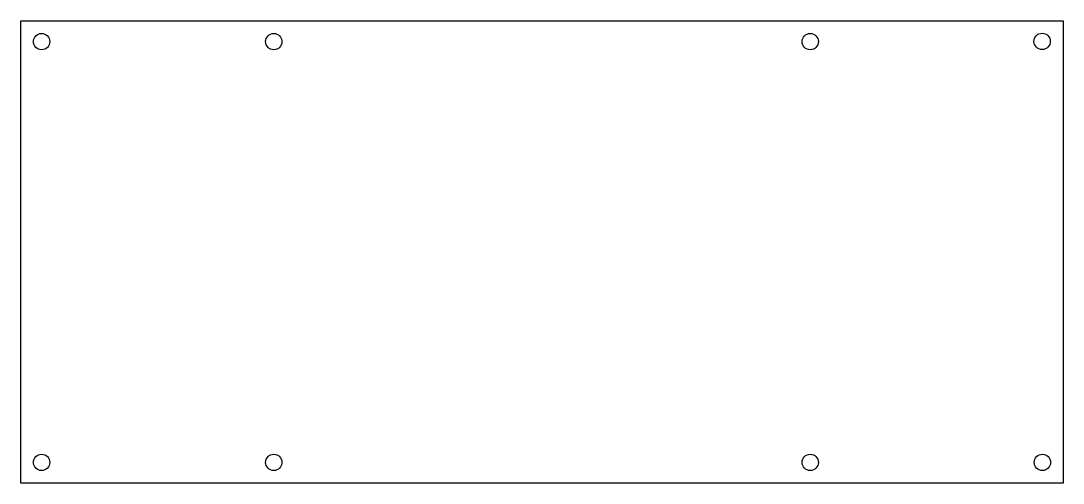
# Model space of a CAD drawing. Header units: inches. Extents: x 0 to 204, y 0 to 91.
import ezdxf

# ---------------------------------------------------------------- set-up
doc = ezdxf.new("R2010")
doc.units = ezdxf.units.IN
doc.header["$MEASUREMENT"] = 0

msp = doc.modelspace()

# ---------------------------------------------------------------- linework, layer by layer
for p, q in [((0, 90.65), (204.48, 90.65)), ((0, 0), (0, 90.65)), ((204.48, 90.65), (204.48, 0)), ((204.48, 0), (0, 0))]:
    msp.add_line(p, q)
for centre in [(4.07, 86.58), (49.62, 86.58), (154.86, 86.58), (200.36, 86.62), (4.07, 4.07), (49.62, 4.07), (154.86, 4.07), (200.41, 4.07)]:
    msp.add_circle(centre, 1.6)

doc.saveas('drawing.dxf')
